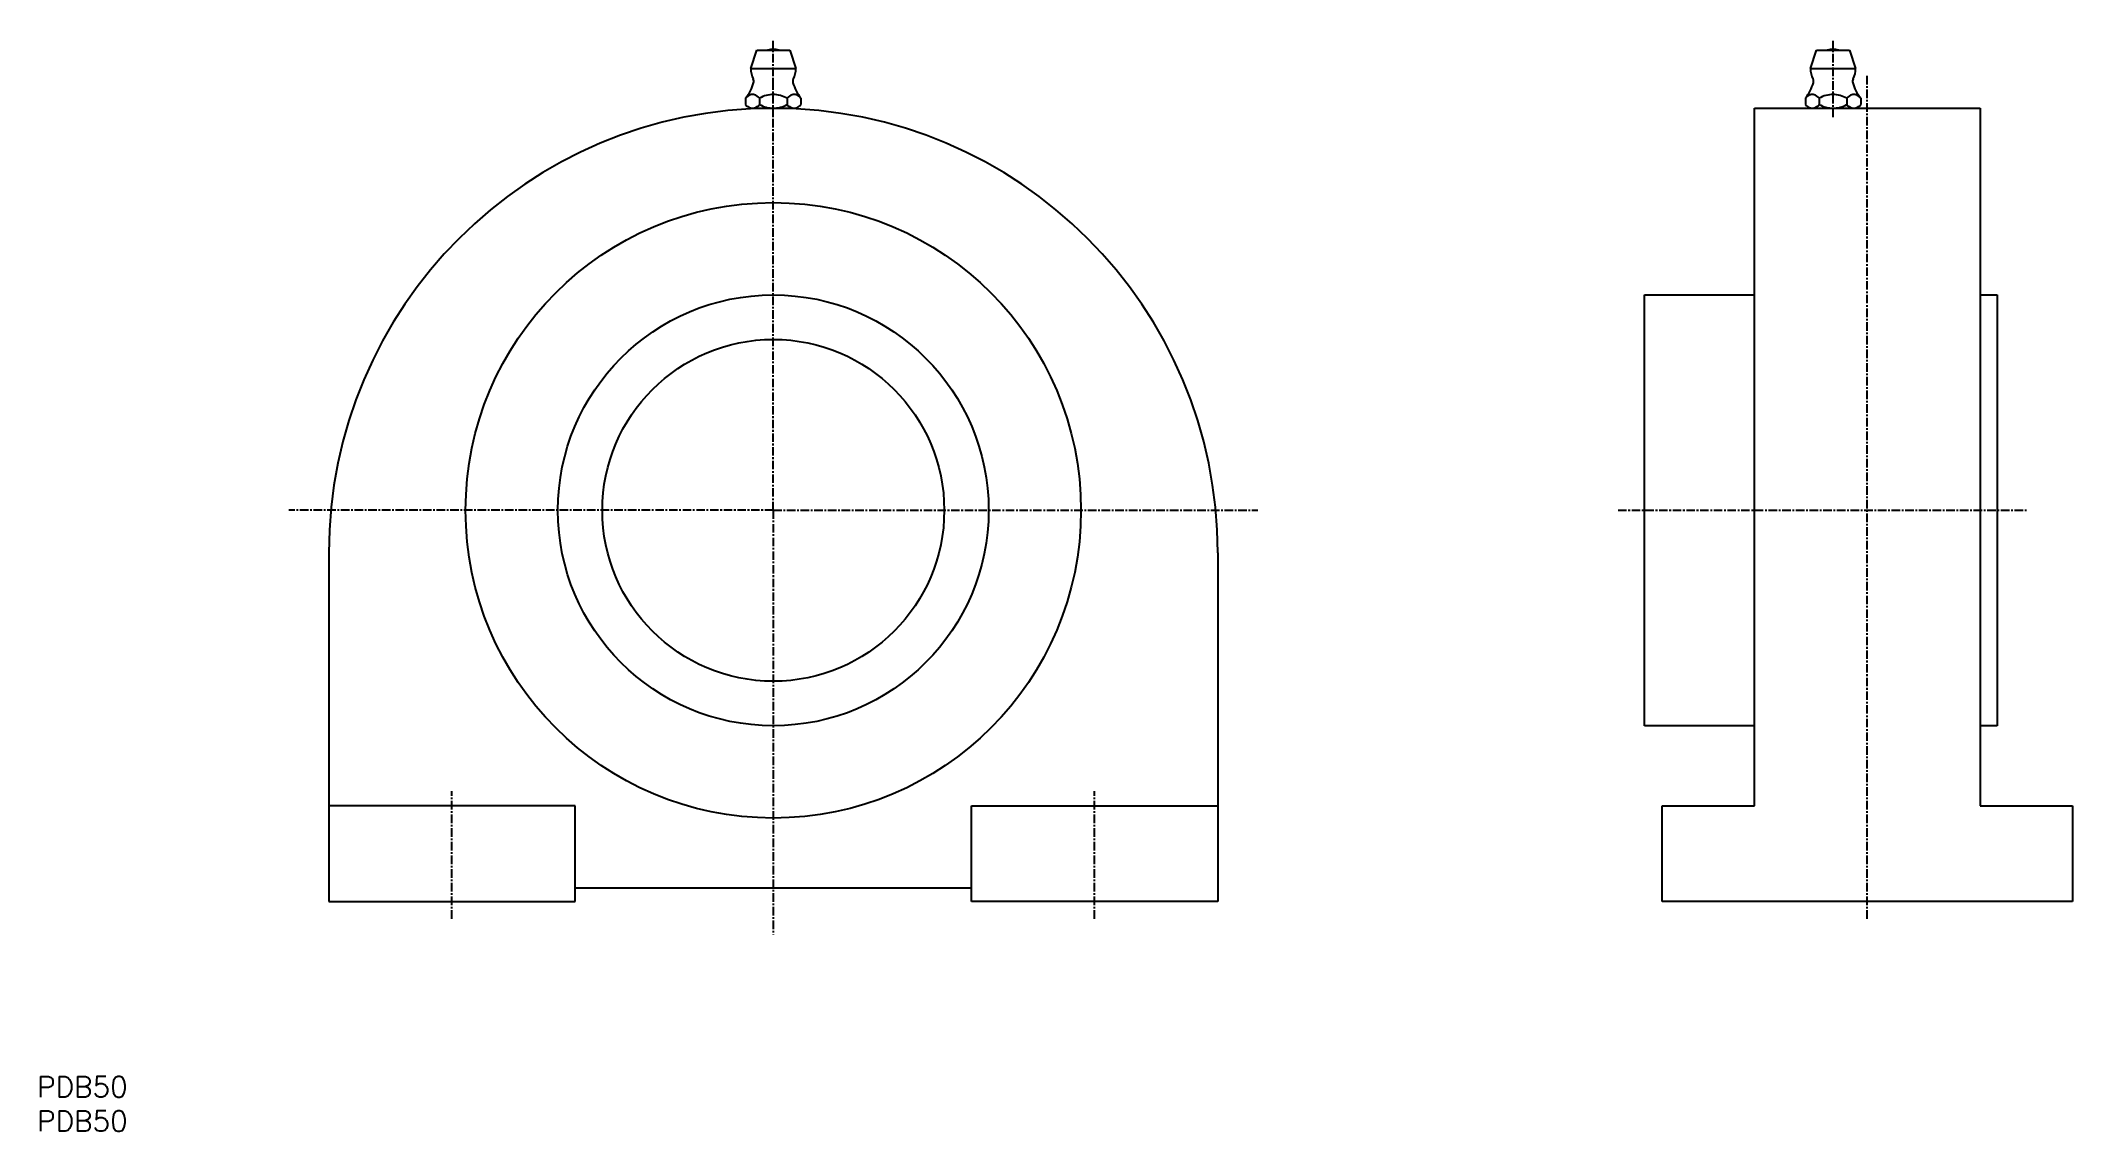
# Model space of a CAD drawing. Extents: x 45 to 342, y 37 to 197.
import ezdxf
from ezdxf.enums import TextEntityAlignment as Align

# ---------------------------------------------------------------- set-up
doc = ezdxf.new("R2010")
doc.units = 0
doc.linetypes.add('CENTER', pattern=[2, 1.25, -0.25, 0.25, -0.25])
doc.layers.get('0').update_dxf_attribs({"linetype": 'CONTINUOUS'})
doc.layers.add('CENTER', color=1, linetype='CENTER')
doc.styles.get("Standard").update_dxf_attribs({"font": 'txt.shx', "bigfont": 'extfont.shx'})

msp = doc.modelspace()

# ---------------------------------------------------------------- linework, layer by layer
at = {"color": 7, "linetype": 'CONTINUOUS'}
for p, q in [((149.15, 192.71), (150.05, 195.41)), ((150.05, 195.41), (154.85, 195.41)), ((154.85, 195.41), (155.75, 192.71)), ((304.15, 192.71), (305.05, 195.41)), ((305.05, 195.41), (309.85, 195.41)), ((309.85, 195.41), (310.75, 192.71)), ((149.15, 192.71), (155.75, 192.71)), ((304.15, 192.71), (310.75, 192.71)), ((148.4, 188.39), (148.4, 187.44)), ((150.42, 188.39), (150.42, 187.44)), ((154.47, 188.39), (154.47, 187.44)), ((156.5, 188.39), (156.5, 187.44)), ((303.4, 188.39), (303.4, 187.44)), ((305.42, 188.39), (305.42, 187.44)), ((309.47, 188.39), (309.47, 187.44)), ((311.5, 188.39), (311.5, 187.44)), ((149.15, 186.91), (155.75, 186.91)), ((152.45, 186.91), (152.45, 186.91)), ((295.95, 186.91), (328.95, 186.91)), ((295.95, 84.91), (295.95, 186.91)), ((304.15, 186.91), (310.75, 186.91)), ((307.45, 186.91), (307.45, 186.91)), ((328.95, 186.91), (328.95, 84.91)), ((279.85, 159.61), (295.95, 159.61)), ((279.85, 96.61), (279.85, 159.61)), ((328.95, 159.61), (331.45, 159.61)), ((331.45, 159.61), (331.45, 96.61)), ((87.45, 121.91), (87.45, 70.91)), ((217.45, 121.91), (217.45, 70.91)), ((295.95, 96.61), (279.85, 96.61)), ((331.45, 96.61), (328.95, 96.61)), ((123.45, 84.91), (87.45, 84.91)), ((123.45, 70.91), (123.45, 84.91)), ((181.45, 84.91), (217.45, 84.91)), ((181.45, 70.91), (181.45, 84.91)), ((282.45, 84.91), (295.95, 84.91)), ((282.45, 70.91), (282.45, 84.91)), ((328.95, 84.91), (342.45, 84.91)), ((342.45, 84.91), (342.45, 70.91)), ((123.45, 72.91), (181.45, 72.91)), ((87.45, 70.91), (123.45, 70.91)), ((217.45, 70.91), (181.45, 70.91)), ((342.45, 70.91), (282.45, 70.91))]:
    msp.add_line(p, q, dxfattribs=at)
for radius in [45, 31.5, 25]:
    msp.add_circle((152.45, 128.11), radius, dxfattribs=at)
for centre, radius, start, end in [((152.45, 192.33), 3.2, 74.6212, 105.3788), ((307.45, 192.33), 3.2, 74.6212, 105.3788), ((143.78, 192.22), 6, 320.3375, 344.7683), ((152.45, 192.71), 3.3, 180, 207.0507), ((148.8, 190.85), 0.8, 344.7674, 27.0696), ((156.1, 190.85), 0.8, 152.9304, 195.2326), ((161.12, 192.22), 6, 195.2317, 219.6625), ((152.45, 192.71), 3.3, 332.9493, 0), ((298.78, 192.22), 6, 320.3375, 344.7683), ((307.45, 192.71), 3.3, 180, 207.0507), ((303.8, 190.85), 0.8, 344.7674, 27.0696), ((311.1, 190.85), 0.8, 152.9304, 195.2326), ((316.12, 192.22), 6, 195.2317, 219.6625), ((307.45, 192.71), 3.3, 332.9493, 0), ((149.55, 187.46), 1.48, 106.5909, 141.1281), ((149.55, 188.37), 1.48, 218.8826, 253.4091), ((149.41, 187.82), 1.1, 75.0414, 104.9586), ((149.27, 187.46), 1.48, 38.8719, 73.4091), ((149.27, 188.37), 1.48, 286.5909, 321.1283), ((152.96, 183.56), 5.45, 106.5809, 117.7257), ((152.96, 192.27), 5.44, 242.2744, 253.4191), ((152.45, 184.88), 4.04, 75.0501, 104.9499), ((151.94, 183.56), 5.44, 62.2701, 73.4191), ((151.94, 192.27), 5.45, 286.5809, 297.7299), ((155.63, 187.46), 1.48, 106.5909, 141.1281), ((155.63, 188.37), 1.48, 218.8826, 253.4091), ((155.49, 187.82), 1.1, 75.0414, 104.9586), ((155.35, 187.46), 1.48, 38.8719, 73.4091), ((155.35, 188.37), 1.48, 286.5909, 321.1283), ((304.55, 187.46), 1.48, 106.5909, 141.1281), ((304.55, 188.37), 1.48, 218.8826, 253.4091), ((304.41, 187.82), 1.1, 75.0414, 104.9586), ((304.27, 187.46), 1.48, 38.8719, 73.4091), ((304.27, 188.37), 1.48, 286.5909, 321.1283), ((307.96, 183.56), 5.45, 106.5809, 117.7257), ((307.96, 192.27), 5.44, 242.2744, 253.4191), ((307.45, 184.88), 4.04, 75.0501, 104.9499), ((306.94, 183.56), 5.44, 62.2701, 73.4191), ((306.94, 192.27), 5.45, 286.5809, 297.7299), ((310.63, 187.46), 1.48, 106.5909, 141.1281), ((310.63, 188.37), 1.48, 218.8826, 253.4091), ((310.49, 187.82), 1.1, 75.0414, 104.9586), ((310.35, 187.46), 1.48, 38.8719, 73.4091), ((310.35, 188.37), 1.48, 286.5909, 321.1283), ((152.45, 121.91), 65, 0, 180), ((149.41, 188.01), 1.1, 255.0414, 284.9586), ((152.45, 190.95), 4.04, 255.0501, 284.9499), ((155.49, 188.01), 1.1, 255.0414, 284.9586), ((304.41, 188.01), 1.1, 255.0414, 284.9586), ((307.45, 190.95), 4.04, 255.0501, 284.9499), ((310.49, 188.01), 1.1, 255.0414, 284.9586)]:
    msp.add_arc(centre, radius, start, end, dxfattribs=at)
at = {"layer": 'CENTER', "color": 1, "linetype": 'CENTER'}
for p, q in [((152.45, 185.61), (152.45, 196.79)), ((307.45, 185.61), (307.45, 196.79)), ((152.45, 128.11), (152.45, 191.8)), ((312.45, 68.38), (312.45, 191.8)), ((152.45, 128.11), (81.59, 128.11)), ((152.45, 128.11), (152.45, 66.08)), ((152.45, 128.11), (223.31, 128.11)), ((276, 128.11), (335.88, 128.11)), ((105.45, 68.38), (105.45, 87.04)), ((199.45, 68.38), (199.45, 87.04))]:
    msp.add_line(p, q, dxfattribs=at)

# ---------------------------------------------------------------- texts
at = {"color": 7, "linetype": 'CONTINUOUS'}
for p in [(44.78, 43.8), (44.78, 38.8)]:
    msp.add_text('PDB50', height=3, dxfattribs=at).set_placement(p, align=Align.MIDDLE_LEFT)

doc.saveas('drawing.dxf')
